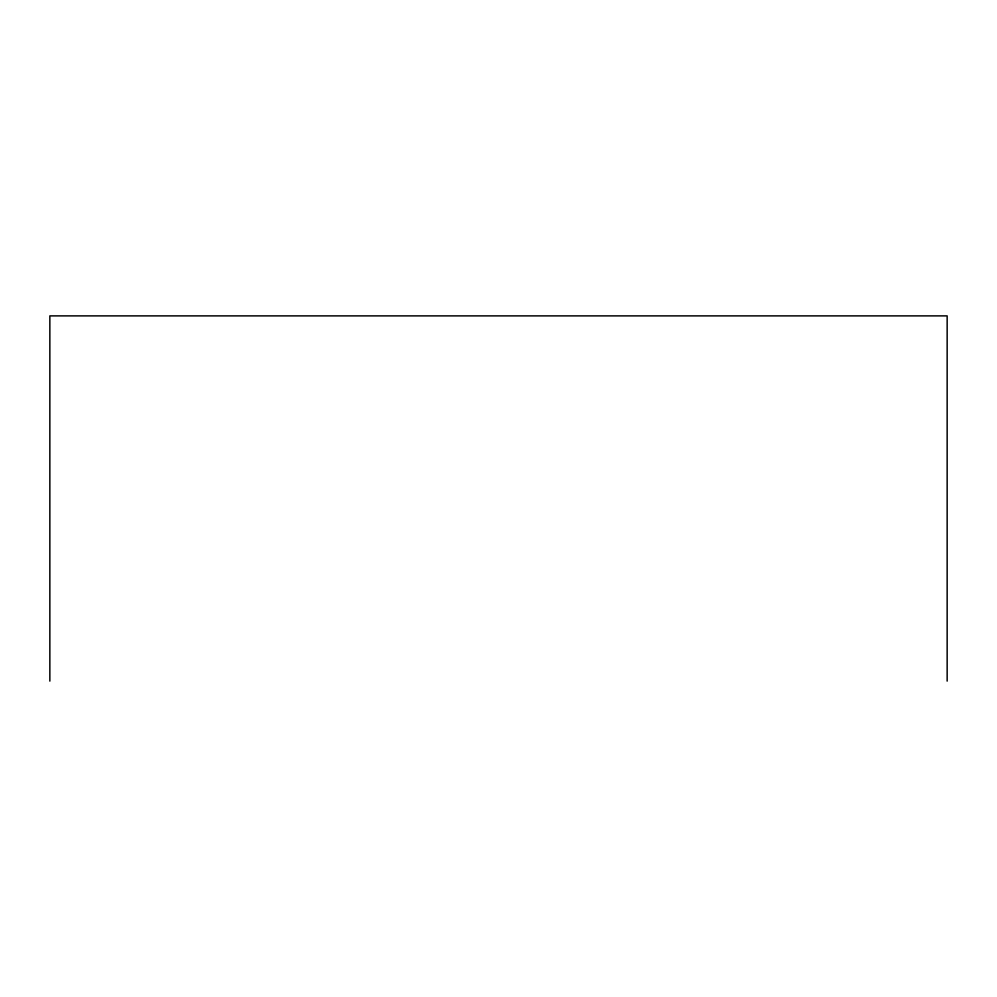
<?xml version="1.0" encoding="UTF-8"?>
<svg xmlns="http://www.w3.org/2000/svg" width="997" height="997" viewBox="0 0 997 997"><rect width="100%" height="100%" fill="white"/><g stroke="black" fill="none" stroke-linecap="round" stroke-linejoin="round"><path stroke-width="1.5" d="M947.15 681.113L947.15 315.887L49.85 315.887L49.85 681.113"/></g></svg>
